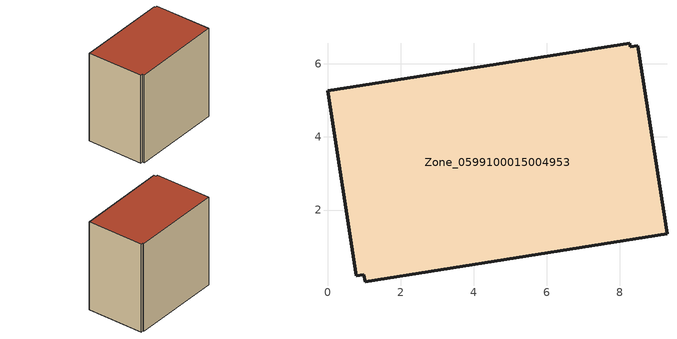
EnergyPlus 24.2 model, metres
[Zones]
Zone_0599100015004953
 floor ground (C_G): 1,0.23 0.79,0.2 0,5.27 8.27,6.57 8.29,6.47 8.49,6.5 9.29,1.35 1.03,0.03 z0.9
 wall outside (C_F): 9.29,1.35 8.49,6.5 8.29,6.47 8.27,6.57 0,5.27 0.79,0.2 1,0.23 1.03,0.03 9.29,1.35 z0.9:9.27
 roof outside (C_R): 1.03,0.03 9.29,1.35 8.49,6.5 8.29,6.47 8.27,6.57 0,5.27 0.79,0.2 1,0.23 z9.27
[BUILDING]
Pand.0599100015004953: North Axis=0; Terrain=City; Loads Convergence Tolerance Value=0.04; Temperature Convergence Tolerance Value=0.4; Solar Distribution=FullExterior; Maximum Number of Warmup Days=25; Minimum Number of Warmup Days=1
[Site:Location]
Rotterdam.The.Hague.AP_ZH_NLD Design_Conditions: Latitude=51.96; Longitude=4.45; Time Zone=1; Elevation=-4.5
[SITE:GROUNDTEMPERATURE:BUILDINGSURFACE]
18, 18, 18, 18, 18, 18, 18, 18, 18, 18, 18, 18
[MATERIAL] Thermal Absorptance=0.9; Solar Absorptance=0.7; Visible Absorptance=0.7
Name | Roughness | Thickness | Conductivity | Density | Specific Heat
G.TC.1975-1991 | MediumSmooth | 0.15 | 0.288461 | 540 | 1210
F.TC.1975-1991 | Rough | 0.3 | 0.230769 | 1920 | 840
R.TC.1975-1991 | MediumRough | 0.2 | 0.153846 | 1500 | 1000
[CONSTRUCTION]
C_G: G.TC.1975-1991
C_F: F.TC.1975-1991
C_R: R.TC.1975-1991
[ZONE]
Zone_0599100015004953: Type=1; Multiplier=1; Ceiling Height=Autocalculate; Volume=Autocalculate; Floor Area=autocalculate; Part of Total Floor Area=Yes
[ZONEINFILTRATION:DESIGNFLOWRATE]
Infil_Zone_0599100015004953: Zone or ZoneList or Space or SpaceList=Zone_0599100015004953; Schedule=AlwaysOn; Design Flow Rate Calculation Method=Flow/Area; Flow Rate per Floor Area=0.003; Constant Term Coefficient=1; Temperature Term Coefficient=0; Velocity Term Coefficient=0; Velocity Squared Term Coefficient=0
[HVACTEMPLATE:ZONE:IDEALLOADSAIRSYSTEM]
Zone_0599100015004953: Maximum Heating Supply Air Temperature=50; Minimum Cooling Supply Air Temperature=13; Maximum Heating Supply Air Humidity Ratio=0.0156; Minimum Cooling Supply Air Humidity Ratio=0.0077; Heating Limit=NoLimit; Cooling Limit=NoLimit; Dehumidification Control Type=ConstantSensibleHeatRatio; Cooling Sensible Heat Ratio=0.7; Dehumidification Setpoint=60; Humidification Control Type=None; Humidification Setpoint=30; Outdoor Air Method=None; Outdoor Air Flow Rate per Person=0.00944; Outdoor Air Flow Rate per Zone Floor Area=0; Outdoor Air Flow Rate per Zone=0; Demand Controlled Ventilation Type=None; Outdoor Air Economizer Type=NoEconomizer; Heat Recovery Type=None; Sensible Heat Recovery Effectiveness=0.7; Latent Heat Recovery Effectiveness=0.65
[ZONECONTROL:THERMOSTAT]
ThermostatControl_Zone_0599100015004953: Zone or ZoneList=Zone_0599100015004953; Control Type Schedule=DualSetpointControlType; Control 1=Thermostat_Zone_0599100015004953; Temperature Difference Between Cutout And Setpoint=0
[THERMOSTATSETPOINT:DUALSETPOINT]
Thermostat_Zone_0599100015004953: Heating Setpoint Temperature Schedule=HeatingSetpoint_Zone_0599100015004953; Cooling Setpoint Temperature Schedule=CoolingSetpoint_Zone_0599100015004953
[SCHEDULE:COMPACT]
HeatingSetpoint_Zone_0599100015004953: Through: 12/31, For: AllDays, Until: 24:00, 21
CoolingSetpoint_Zone_0599100015004953: Through: 12/31, For: AllDays, Until: 24:00, 24
DualSetpointControlType: Through: 12/31, For: AllDays, Until: 24:00, 4
AlwaysOn: Through: 12/31, For: AllDays, Until: 24:00, 1
